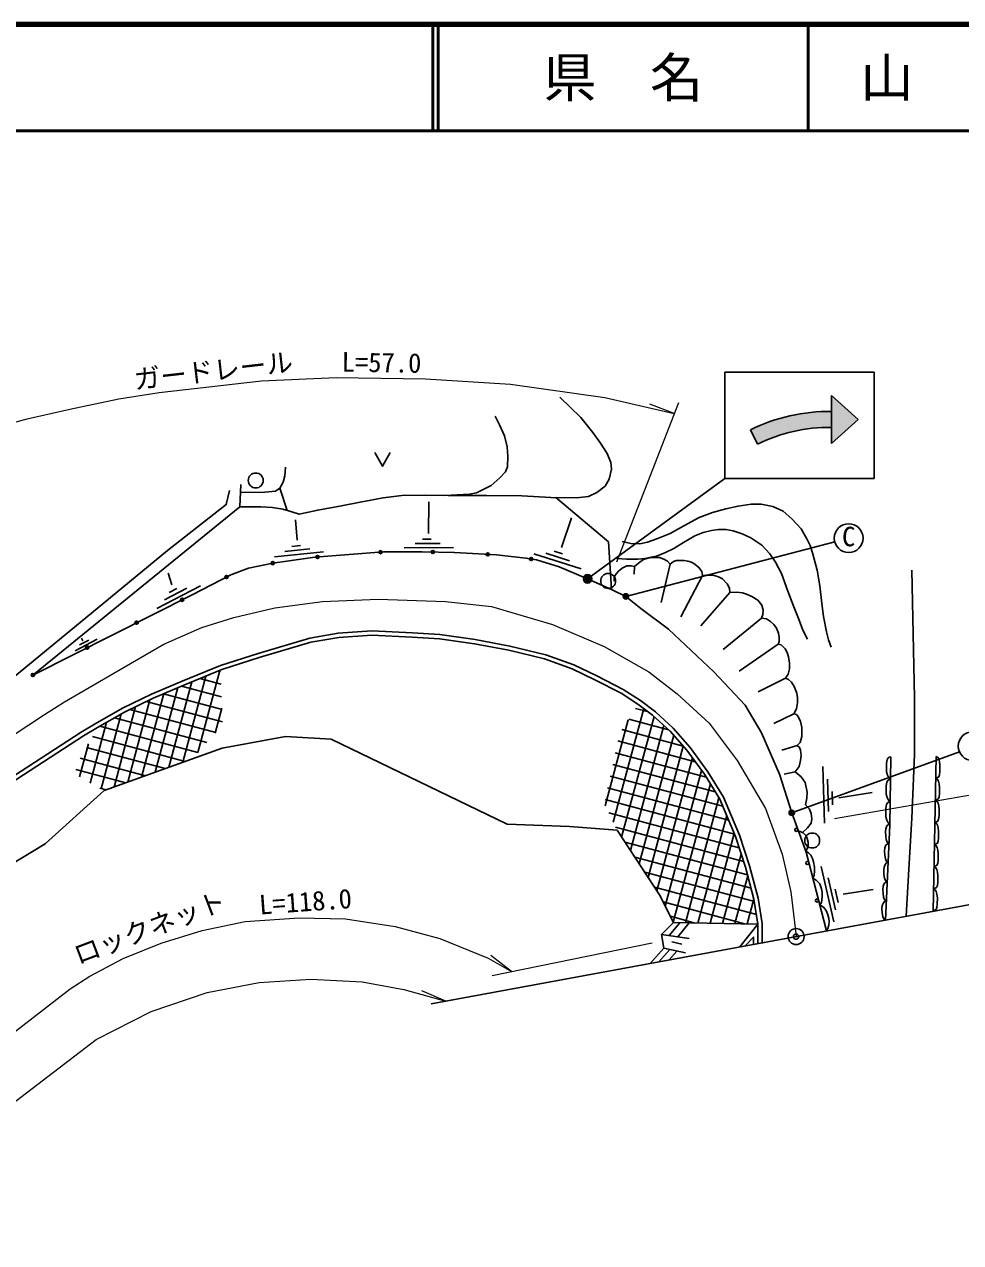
# Model space of a CAD drawing. Units: millimetres at full size, sheet at 1:1000; details may follow other scales. Extents: x 40000 to 680000, y 20000 to 380000.
# Drawn here: x 259401 to 347300, y 265625 to 380000 of the extents above; entities that cross this region are included whole.
import ezdxf
from ezdxf.enums import TextEntityAlignment as Align

# ---------------------------------------------------------------- set-up
doc = ezdxf.new("R2010")
doc.units = ezdxf.units.MM
doc.header["$LTSCALE"] = 1000
doc.header["$PDMODE"] = 32
doc.header["$PDSIZE"] = 500
doc.linetypes.add('CHAIN', pattern=[18.5, 12, -1.5, 3.5, -1.5])
for name, color, linetype, lineweight in [('M-BGD', 7, 'Continuous', 25), ('M-BGD-EXST', 7, 'Continuous', 25), ('M-BMK', 2, 'CHAIN', 13), ('M-BMK-OTRS', 5, 'Continuous', 25), ('M-BMK-SRVR', 3, 'Continuous', 25), ('M-STR-HTXT', 7, 'Continuous', 13), ('M-STR-STRC', 7, 'Continuous', 25), ('M-TTL', 2, 'Continuous', 140), ('M-TTL-LINE', 7, 'Continuous', 50)]:
    doc.layers.add(name, color=color, linetype=linetype, lineweight=lineweight)
doc.layers.add('M-OTRS', color=6, linetype='Continuous')
doc.layers.add('M-TTL-TXT', color=7, linetype='Continuous')
doc.styles.add('ＭＳ ゴシック', font='')
doc.styles.get('ＭＳ ゴシック').set_extended_font_data('MS Gothic')

msp = doc.modelspace()

# ---------------------------------------------------------------- hatches: boundary and pattern name
at = {"layer": 'M-BGD-EXST'}
for points in [[(315647, 326173, 1), (316086, 326412, 1)], [(331227, 305859, 1), (331666, 306098, 1)]]:
    msp.add_hatch(color=256, dxfattribs=at).paths.add_polyline_path(points)
at = {"layer": 'M-STR-STRC'}
for points in [[(335187, 343661), (335187, 345161), (337687, 342911), (335187, 340661), (335187, 342161)], [(335167, 342161), (335187, 342160), (335187, 343661), (334895, 343662), (334603, 343658), (334311, 343649), (334019, 343635), (333728, 343616), (333437, 343592), (333146, 343563), (332856, 343529), (332567, 343489), (332278, 343445), (331991, 343396), (331704, 343341), (331418, 343282), (331133, 343218), (330849, 343148), (330567, 343074), (330286, 342995), (330006, 342911), (329728, 342822), (329452, 342728), (329177, 342629), (328904, 342526), (328632, 342418), (328363, 342305), (328096, 342187), (327831, 342065), (327568, 341939), (327557, 341933), (328221, 340588), (328231, 340593), (328470, 340708), (328712, 340820), (328955, 340927), (329200, 341029), (329447, 341128), (329696, 341222), (329946, 341312), (330198, 341397), (330451, 341478), (330705, 341555), (330961, 341627), (331218, 341694), (331476, 341757), (331736, 341816), (331996, 341870), (332257, 341920), (332519, 341965), (332782, 342005), (333045, 342041), (333309, 342072), (333574, 342098), (333839, 342120), (334104, 342138), (334370, 342150), (334635, 342158), (334901, 342162)], [(312617, 328162, 1), (311942, 327732, 1)]]:
    msp.add_hatch(color=256, dxfattribs=at).paths.add_polyline_path(points)

# ---------------------------------------------------------------- linework, layer by layer
at = {"layer": 'M-BGD'}
for p, q in [((283378, 336469), (284081, 334360)), ((297340, 332199), (297372, 335163)), ((285007, 331572), (284844, 333474)), ((309826, 330871), (310774, 333680)), ((283853, 330513), (286191, 330756)), ((284516, 330984), (285318, 331068)), ((295065, 330849), (299697, 330882)), ((296089, 331257), (298439, 331273)), ((296794, 331662), (297600, 331667)), ((282873, 330009), (287481, 330488)), ((307246, 330291), (311661, 328889)), ((308345, 330361), (310586, 329650)), ((309142, 330528), (309909, 330285)), ((273246, 327395), (272908, 328477)), ((316685, 329102), (316662, 328371)), ((320038, 329324), (319179, 325732)), ((271837, 325157), (275945, 327298)), ((323067, 328247), (321027, 324388)), ((272563, 325986), (274647, 327073)), ((273006, 326668), (273721, 327041)), ((325623, 326657), (322924, 323537)), ((328610, 324257), (325014, 321326)), ((264165, 321180), (266250, 322267)), ((264576, 321733), (265468, 322198)), ((264885, 322118), (264751, 322385)), ((330168, 321818), (326506, 319288)), ((277742, 319348), (275675, 311633)), ((277587, 319284), (277828, 319220)), ((275126, 318277), (272976, 310254)), ((276434, 318812), (274265, 310718)), ((275868, 318581), (277871, 318044)), ((330866, 318621), (328291, 317338)), ((272502, 317177), (270398, 309326)), ((273815, 317733), (271687, 309790)), ((272467, 317162), (277957, 315691)), ((274153, 317875), (277914, 316868)), ((269844, 315953), (267820, 308398)), ((271183, 316600), (269109, 308862)), ((269289, 315685), (277391, 313514)), ((270838, 316434), (278000, 314515)), ((277953, 315789), (277324, 313440)), ((317549, 315777), (314686, 305090)), ((316781, 315771), (317989, 315447)), ((268498, 315275), (266607, 308216)), ((267855, 314904), (276537, 312578)), ((316102, 314722), (313938, 306645)), ((318514, 315032), (315476, 303692)), ((316138, 314778), (319884, 313775)), ((331655, 315279), (329748, 314376)), ((267120, 314480), (265588, 308760)), ((266477, 314109), (275683, 311642)), ((315496, 313786), (321261, 312241)), ((319449, 314174), (316304, 302434)), ((265416, 312466), (264579, 309342)), ((265789, 313128), (274487, 310798)), ((315123, 312721), (322390, 310774)), ((320368, 313257), (317131, 301177)), ((331969, 312307), (330516, 311858)), ((264649, 311104), (270777, 309462)), ((265219, 312116), (272632, 310130)), ((314882, 311621), (323410, 309336)), ((321261, 312241), (317959, 299919)), ((322128, 311132), (318787, 298662)), ((345000, 311261), (344718, 296731)), ((264222, 310054), (268922, 308795)), ((314642, 310520), (324266, 307942)), ((322980, 309966), (319567, 297226)), ((334352, 310339), (334520, 305000)), ((314402, 309420), (324969, 306589)), ((331775, 309829), (330744, 309612)), ((334790, 309149), (334885, 306098)), ((266478, 308285), (267067, 308127)), ((314161, 308320), (325521, 305276)), ((323804, 308694), (320325, 295710)), ((335227, 307978), (335266, 306715)), ((335866, 307376), (338997, 307888)), ((313921, 307219), (326072, 303964)), ((324615, 307374), (321473, 295647)), ((314266, 305962), (326509, 302682)), ((325336, 305716), (322633, 295629)), ((314909, 304625), (326922, 301406)), ((315782, 303227), (327291, 300143)), ((326047, 304024), (323792, 295610)), ((326697, 302102), (324952, 295592)), ((316713, 301813), (327627, 298888)), ((334222, 300948), (335400, 295738)), ((317644, 300399), (327934, 297641)), ((327314, 300058), (326112, 295573)), ((334878, 299863), (335550, 296885)), ((318574, 298985), (328125, 296425)), ((335529, 298796), (335807, 297564)), ((336270, 298326), (339084, 298772)), ((319377, 297605), (327013, 295559)), ((327895, 297883), (327272, 295555)), ((320050, 296260), (322391, 295632)), ((319939, 294461), (320946, 295656)), ((320744, 294338), (321830, 295641)), ((328265, 295539), (326564, 293382)), ((319232, 294569), (321812, 294174)), ((318962, 291980), (319992, 293153)), ((319441, 293275), (321472, 292825)), ((319941, 292160), (320661, 293004)), ((320198, 293867), (321132, 293659))]:
    msp.add_line(p, q, dxfattribs=at)
for points in [[(279642, 334689), (281606, 334706), (282684, 334650), (283652, 334490), (284510, 334230), (285209, 334029), (286946, 334392), (289160, 334787), (290919, 335142), (293073, 335537), (294852, 335755), (296947, 335794), (299181, 335757), (302781, 335757), (306103, 335729), (308839, 335590), (311239, 335534), (312361, 335684), (313153, 336043), (313929, 336647), (314289, 337308), (314533, 338228), (314461, 338875), (314107, 339706), (313488, 340694), (312780, 341682), (311644, 343104), (309686, 345009)], [(298883, 335762), (301193, 335878), (301841, 336027), (303225, 336716), (304037, 337422), (304579, 338002), (304773, 338457), (304805, 339446), (304743, 340343), (304478, 341366), (304004, 342399), (303603, 343228)], [(292319, 339814), (293034, 338519), (293750, 339814)], [(279690, 336041), (281985, 336074), (282965, 336177), (283378, 336469), (283701, 337028), (283859, 337607), (283908, 338440)], [(334711, 294885), (332797, 302278), (331453, 305981), (330307, 309610), (328608, 313479), (327079, 316087), (324145, 319219), (319879, 323216), (317276, 325174), (315866, 326293), (314591, 326913), (312279, 327947), (309607, 329083), (307473, 329713), (306487, 329891), (303716, 330197), (299777, 330425), (296751, 330487), (293123, 330466), (286670, 329979), (282718, 329423), (280434, 328955), (278784, 328323), (275144, 326451), (260200, 318916), (279642, 334689), (279717, 336799)], [(278656, 336230), (278361, 334916), (272849, 330616), (265712, 324726), (257952, 318346), (251068, 313292), (238761, 305244), (197387, 282421), (198467, 285183), (206548, 290821), (201130, 292614), (197114, 296445), (210132, 311233), (222297, 301877)], [(309291, 335579), (314242, 331404), (314538, 326937)], [(315518, 331457), (316336, 331263), (317179, 331245), (317912, 331396), (318766, 331687), (320020, 332212), (321304, 332928), (322753, 333690), (324008, 334183), (325263, 334511), (326413, 334780), (327620, 334956), (328560, 334946), (329655, 334726), (330625, 334313), (331460, 333574), (332318, 332631), (332846, 331691), (333160, 331067), (333401, 330394), (333840, 328762), (334091, 327273), (334264, 325632), (334438, 324411), (334699, 322980), (334901, 322224), (335131, 321530)], [(332926, 322283), (332494, 323135), (332129, 324054), (331630, 325304), (331082, 326779), (330491, 328438), (329929, 329520), (329380, 330300), (328648, 331104), (327590, 331791), (326804, 332170), (325936, 332450), (325257, 332577), (324583, 332584), (323917, 332490), (323141, 332280), (322359, 331968), (321268, 331357), (320365, 330791), (319599, 330418), (318762, 330066), (318259, 329967), (317657, 329841), (316994, 329794), (315923, 329799), (315026, 329844)], [(332459, 304118), (332913, 304556), (333260, 305008), (333340, 305424), (333268, 305929), (333115, 306331), (332738, 306735), (332873, 307348), (332890, 307932), (332704, 308829), (332339, 309352), (331775, 309829), (332132, 310329), (332252, 310888), (332314, 311363), (332258, 311851), (332186, 312123), (331969, 312307), (332242, 312572), (332386, 313140), (332392, 313993), (332265, 314537), (332093, 314972), (331879, 315218), (331655, 315279), (331884, 315741), (331997, 316317), (331976, 316782), (331918, 317211), (331669, 317830), (331424, 318230), (331151, 318479), (330866, 318621), (331121, 318995), (331222, 319494), (331228, 320028), (331133, 320615), (331020, 321042), (330835, 321371), (330654, 321571), (330444, 321733), (330168, 321818), (330254, 322056), (330264, 322437), (330206, 322855), (330011, 323303), (329749, 323671), (329456, 323950), (329086, 324180), (328610, 324257), (328725, 324593), (328758, 324996), (328629, 325478), (328256, 325932), (327713, 326285), (327211, 326502), (326817, 326644), (326282, 326691), (325623, 326657), (325595, 327072), (325376, 327473), (324947, 327934), (324569, 328131), (324163, 328268), (323825, 328303), (323416, 328301), (323067, 328247), (322990, 328620), (322733, 329016), (322352, 329307), (322028, 329497), (321687, 329597), (321335, 329659), (321000, 329664), (320636, 329653), (320329, 329564), (320038, 329324), (319781, 329603), (319423, 329787), (319022, 329934), (318554, 329951), (318134, 329918), (317854, 329863), (317522, 329746), (317176, 329504), (316906, 329303), (316685, 329102), (316394, 329171), (315971, 329151), (315515, 328941), (315180, 328651), (314870, 328288), (314779, 328031), (314776, 327729)], [(342705, 328754), (342962, 316758), (342956, 311452), (342717, 305473), (342440, 300672), (342197, 296266)], [(328671, 293698), (328665, 295571), (328287, 297968), (327478, 300990), (326537, 303890), (325047, 307435), (323580, 309822), (321910, 312108), (320322, 313916), (318641, 315458), (317235, 316512), (315632, 317550), (313148, 318836), (310980, 319867), (308358, 320823), (304981, 321628), (301736, 322242), (298416, 322721), (295832, 322875), (292028, 323056), (288865, 322830), (286217, 322377), (281340, 320933), (277804, 319805), (274205, 318332), (271323, 317113), (268600, 315796), (266059, 314329), (264744, 313540), (252730, 305762)], [(328271, 293697), (328265, 295539), (327895, 297885), (327094, 300877), (326162, 303750), (324690, 307252), (323248, 309599), (321598, 311858), (320036, 313635), (318386, 315150), (317006, 316184), (315431, 317203), (312970, 318478), (310825, 319497), (308243, 320439), (304897, 321237), (301670, 321848), (298375, 322323), (295811, 322476), (292033, 322655), (288913, 322432), (286308, 321987), (281457, 320550), (277940, 319429), (274359, 317963), (271488, 316748), (268788, 315442), (266262, 313984), (264956, 313201), (252949, 305427)], [(328265, 295539), (320347, 295665), (319043, 298273), (315040, 304354), (310569, 304698), (304728, 304920), (288192, 312885), (283932, 313138), (277973, 312052), (266892, 308064), (261358, 303055), (252898, 297959), (247727, 296234), (235387, 288801), (233236, 292435)], [(340252, 295907), (340661, 304814), (340760, 311248)], [(340728, 309139), (340556, 309265), (340424, 309520), (340347, 309830), (340337, 310194), (340349, 310634), (340395, 310965), (340510, 311126), (340634, 311204), (340760, 311248)], [(344959, 309186), (345239, 309355), (345316, 309532), (345352, 309869), (345354, 310436), (345322, 310786), (345258, 311036), (345174, 311185), (345000, 311261)], [(340695, 307030), (340524, 307156), (340391, 307411), (340314, 307721), (340305, 308085), (340317, 308525), (340363, 308856), (340478, 309017), (340602, 309095), (340728, 309139)], [(344919, 307110), (345199, 307279), (345276, 307456), (345311, 307794), (345313, 308361), (345282, 308711), (345218, 308960), (345134, 309109), (344959, 309186)], [(340663, 304921), (340491, 305048), (340359, 305302), (340282, 305612), (340272, 305976), (340284, 306417), (340330, 306747), (340445, 306908), (340569, 306986), (340695, 307030)], [(344879, 305034), (345159, 305203), (345236, 305380), (345271, 305718), (345273, 306285), (345241, 306635), (345178, 306885), (345094, 307034), (344919, 307110)], [(332073, 304273), (332529, 304090), (332763, 303854), (332904, 303580), (332973, 303234), (332973, 302939), (332898, 302597), (332759, 302384), (333019, 302216), (333225, 302002), (333406, 301698), (333486, 301376), (333566, 300869), (333581, 300480), (333540, 300133), (333431, 299832), (333746, 299667), (334088, 299303), (334233, 298846), (334290, 298493), (334296, 298082), (334227, 297560), (334078, 297331), (334415, 297112), (334688, 296794), (334805, 296483), (334942, 296093), (334961, 295749), (334929, 295418), (334823, 295118), (334711, 294885)], [(340583, 303119), (340413, 303222), (340315, 303457), (340263, 303799), (340249, 304193), (340273, 304488), (340376, 304741), (340521, 304881), (340663, 304921)], [(344839, 302958), (345118, 303127), (345196, 303304), (345231, 303642), (345233, 304209), (345201, 304559), (345138, 304809), (345054, 304958), (344879, 305034)], [(340500, 301316), (340331, 301419), (340232, 301654), (340180, 301996), (340166, 302390), (340190, 302685), (340293, 302938), (340438, 303078), (340583, 303119)], [(344799, 300883), (345078, 301052), (345155, 301229), (345191, 301567), (345193, 302133), (345161, 302483), (345097, 302733), (345013, 302882), (344839, 302958)], [(340418, 299513), (340248, 299616), (340149, 299851), (340098, 300193), (340084, 300587), (340107, 300882), (340210, 301135), (340356, 301275), (340500, 301316)], [(344759, 298807), (345038, 298976), (345115, 299153), (345151, 299491), (345153, 300058), (345121, 300408), (345057, 300657), (344973, 300807), (344799, 300883)], [(340335, 297710), (340165, 297813), (340066, 298048), (340015, 298390), (340001, 298784), (340024, 299079), (340127, 299332), (340273, 299472), (340418, 299513)], [(344718, 296731), (344998, 296900), (345075, 297077), (345111, 297415), (345113, 297982), (345081, 298332), (345017, 298582), (344933, 298731), (344759, 298807)], [(340252, 295907), (340082, 296010), (339984, 296245), (339932, 296587), (339918, 296980), (339941, 297276), (340044, 297529), (340190, 297669), (340335, 297710)], [(320347, 295665), (319232, 294569), (319441, 293275), (318158, 291831)], [(327055, 293473), (327850, 294313), (327850, 293619)]]:
    msp.add_lwpolyline(points, dxfattribs=at)
for centre, radius in [((281127, 337179), 700), ((292837, 330445), 150), ((297750, 330466), 150), ((282718, 329423), 150), ((286920, 329998), 150), ((302900, 330244), 150), ((306980, 329802), 150), ((278378, 328115), 150), ((314209, 327747), 700), ((274209, 325980), 150), ((269937, 323826), 150), ((265302, 321489), 150), ((260200, 318916), 150), ((331875, 304379), 150), ((333365, 303378), 700), ((332906, 301265), 150), ((333816, 297743), 150)]:
    msp.add_circle(centre, radius, dxfattribs=at)
at = {"layer": 'M-BGD-EXST'}
for p, q in [((315866, 326293), (335479, 331421)), ((331447, 305979), (347190, 311692))]:
    msp.add_line(p, q, dxfattribs=at)
for centre, radius in [((336785, 331764), 1350), ((315866, 326293), 250), ((348425, 312236), 1350), ((331447, 305979), 250)]:
    msp.add_circle(centre, radius, dxfattribs=at)
at = {"layer": 'M-BMK'}
msp.add_lwpolyline([(255459, 311358), (261306, 315208), (263170, 316391), (270709, 320783), (272485, 321814), (276053, 323368), (279080, 324311), (282917, 325224), (287403, 325814), (292603, 326039), (298934, 325829), (303242, 325334), (308981, 323642), (313828, 321587), (318024, 319207), (320683, 317163), (323685, 314385), (326311, 310893), (328975, 306376), (330559, 302095), (331373, 298551), (331855, 294358)], dxfattribs=at)
at = {"layer": 'M-BMK-OTRS'}
msp.add_line((297588, 288036), (363241, 300148), dxfattribs=at)
at = {"layer": 'M-BMK-SRVR'}
msp.add_circle((331855, 294358), 750, dxfattribs=at)
at = {"layer": 'M-OTRS'}
msp.add_point((331855, 294358), dxfattribs=at)
at = {"layer": 'M-STR-HTXT'}
for p, q in [((320798, 344483), (314999, 329511)), ((320407, 343473), (318115, 344355)), ((335456, 305429), (361363, 309976)), ((303328, 290713), (318328, 293767)), ((305141, 291082), (303195, 292579)), ((298954, 288288), (296707, 289276))]:
    msp.add_line(p, q, dxfattribs=at)
for points in [[(248241, 339444), (255877, 341925), (259651, 342954), (263669, 343884), (268264, 344834), (272069, 345440), (281670, 346539), (288675, 346857), (297067, 346724), (305039, 346224), (313901, 344980), (320407, 343473)], [(243694, 275001), (254489, 282362), (263701, 289463), (265535, 290642), (268663, 292316), (272255, 293746), (276101, 294938), (280127, 295774), (285213, 296134), (289544, 296035), (294207, 295301), (298420, 294173), (302934, 292334), (305141, 291082)], [(183744, 238792), (197242, 244073), (214959, 252143), (227648, 258863), (235837, 263564), (246080, 270066), (256101, 277016), (266132, 284682), (271305, 287333), (276568, 289102), (281443, 290047), (286302, 290363), (291129, 290121), (295020, 289395), (298954, 288288)]]:
    msp.add_lwpolyline(points, dxfattribs=at)
at = {"layer": 'M-STR-STRC'}
for p, q in [((325177, 347359), (325177, 338750)), ((339177, 347359), (325177, 347359)), ((339177, 337359), (339177, 347359)), ((335187, 345161), (335187, 340661)), ((335187, 345161), (337687, 342911)), ((335167, 342161), (335187, 342160)), ((337687, 342911), (335187, 340661)), ((327557, 341933), (328221, 340588)), ((325177, 338743), (325177, 337359)), ((312279, 327947), (325177, 337359)), ((325177, 337359), (339177, 337359))]:
    msp.add_line(p, q, dxfattribs=at)
msp.add_circle((312279, 327947), 400, dxfattribs=at)
for radius in [16731, 15231]:
    msp.add_arc((334964, 326931), radius, 89.23519, 116.27508, dxfattribs=at)
at = {"layer": 'M-TTL'}
msp.add_line((680000, 380000), (40000, 380000), dxfattribs=at)
at = {"layer": 'M-TTL-LINE'}
for p, q in [((297750, 380000), (297750, 370000)), ((298250, 380000), (298250, 370000)), ((333000, 380000), (333000, 370000)), ((40000, 370000), (680000, 370000))]:
    msp.add_line(p, q, dxfattribs=at)

# ---------------------------------------------------------------- texts
at = {"layer": 'M-BGD-EXST', "style": 'ＭＳ ゴシック'}
msp.add_text('C', height=1833, rotation=358.508, dxfattribs=at).set_placement((336130, 330472), align=Align.BOTTOM_LEFT)
at = {"layer": 'M-STR-HTXT', "style": 'ＭＳ ゴシック'}
for s, rotation, p in [('ガードレール', 6.531, (269851, 345186)), ('L=57.0', 359.099, (289171, 346849)), ('L=118.0', 4.05, (281539, 295874)), ('ロックネット', 20.696, (264649, 291173))]:
    msp.add_text(s, height=1833, rotation=rotation, dxfattribs=at).set_placement(p, align=Align.BOTTOM_LEFT)
at = {"layer": 'M-TTL-TXT', "style": 'ＭＳ ゴシック'}
for s, p in [('県\u3000名', (315625, 375000)), ('山\u3000口\u3000県', (350375, 375000))]:
    msp.add_text(s, height=3666, dxfattribs=at).set_placement(p, align=Align.MIDDLE_CENTER)

doc.saveas('drawing.dxf')
